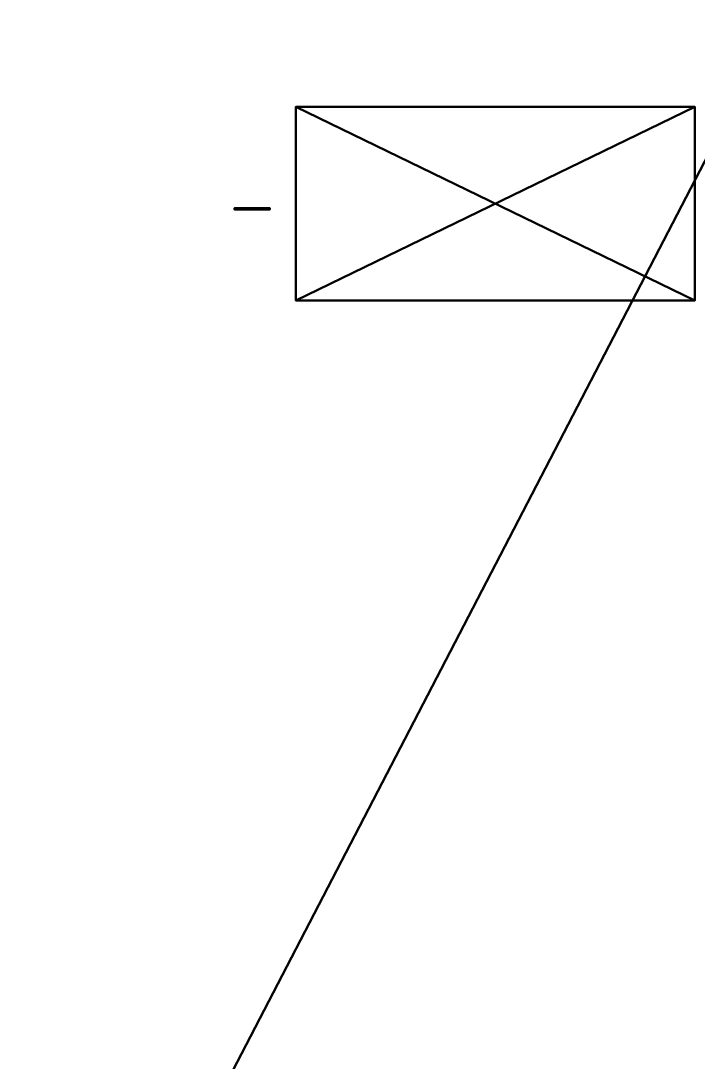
# Model space of a CAD drawing. Extents: x -4.3 to 2.7, y -5.9 to 5.2.
# Drawn here: x 0.962 to 1.916, y 2.441 to 3.908 of the extents above; entities that cross this region are included whole.
import ezdxf

# ---------------------------------------------------------------- set-up
doc = ezdxf.new("R2010")
doc.units = 0
doc.header["$LTSCALE"] = 0.0254
doc.layers.get('0').update_dxf_attribs({"linetype": 'CONTINUOUS'})
doc.layers.get('DEFPOINTS').update_dxf_attribs({"linetype": 'CONTINUOUS'})
doc.layers.add('ROOM', color=252, linetype='CONTINUOUS')
doc.layers.add('STEREO__FOH_', color=134, linetype='CONTINUOUS')
doc.styles.add('TAHOMA', font='')
doc.styles.get('TAHOMA').set_extended_font_data('Tahoma')
doc.dimstyles.new('DIMSTYLE1', dxfattribs={"dimtxt": 0.211521, "dimasz": 0.0127, "dimexe": 0.0127, "dimexo": 0.0127, "dimgap": 0.00254, "dimtad": 0, "dimtih": 1, "dimtoh": 1, "dimdec": 3, "dimzin": 0, "dimtxsty": 'TAHOMA', "dimblk": 'ARCHTICK', "dimcen": 0.09, "dimazin": 3, "dimtfac": 1, "dimtdec": 4, "dimtofl": 0, "dimtmove": 0, "dimatfit": 3, "dimtolj": 1, "dimtzin": 0})

# ---------------------------------------------------------------- blocks, each defined once
blk = doc.blocks.new('GROUPE59_1')
at = {"color": 0}
for p, q in [((0, 0), (0, 0.0554)), ((0, 0, 0.002), (0, 0.0554, 0.002)), ((0, 0), (0, 0.0554)), ((0, 0, 0.002), (0, 0.0554, 0.002)), ((0, 0.0554), (0, 0.0554, 0.002)), ((0, 0.0554), (0, 0.0554, 0.002)), ((0.0112, 0.046), (0.0112, 0.0319)), ((0.0112, 0.046, 0.002), (0.0112, 0.0319, 0.002)), ((0.0112, 0.046), (0.0112, 0.046, 0.002)), ((0.0112, 0.046), (0.0112, 0.0319)), ((0.0112, 0.046), (0.0112, 0.046, 0.002)), ((0.0112, 0.046, 0.002), (0.0112, 0.0319, 0.002)), ((0.0199, 0.046), (0.0199, 0.046, 0.002)), ((0.0199, 0.046), (0.0199, 0.046, 0.002)), ((0.0235, 0.0554), (0.0235, 0.0554, 0.002)), ((0.0235, 0.0554), (0.0235, 0.0554, 0.002)), ((0.0281, 0.0458), (0.0281, 0.0458, 0.002)), ((0.0281, 0.0458), (0.0281, 0.0458, 0.002)), ((0.0305, 0.045), (0.0305, 0.045, 0.002)), ((0.0305, 0.045), (0.0305, 0.045, 0.002)), ((0.0312, 0.055), (0.0312, 0.055, 0.002)), ((0.0312, 0.055), (0.0312, 0.055, 0.002)), ((0.0364, 0.0539), (0.0364, 0.0539, 0.002)), ((0.0364, 0.0539), (0.0364, 0.0539, 0.002)), ((0.04, 0.0518), (0.04, 0.0518, 0.002)), ((0.04, 0.0518), (0.04, 0.0518, 0.002)), ((0.0429, 0.0486), (0.0429, 0.0486, 0.002)), ((0.0429, 0.0486), (0.0429, 0.0486, 0.002)), ((0.0447, 0.0445), (0.0447, 0.0445, 0.002)), ((0.0447, 0.0445), (0.0447, 0.0445, 0.002)), ((0.0112, 0.0319), (0.0112, 0.0319, 0.002)), ((0.0112, 0.0319), (0.0112, 0.0319, 0.002)), ((0.0194, 0.0319), (0.0194, 0.0319, 0.002)), ((0.0194, 0.0319), (0.0194, 0.0319, 0.002)), ((0.026, 0.0321), (0.026, 0.0321, 0.002)), ((0.026, 0.0321), (0.026, 0.0321, 0.002)), ((0.0295, 0.0326), (0.0295, 0.0326, 0.002)), ((0.0295, 0.0326), (0.0295, 0.0326, 0.002)), ((0.0313, 0.0335), (0.0313, 0.0335, 0.002)), ((0.0313, 0.0335), (0.0313, 0.0335, 0.002)), ((0.0323, 0.0436), (0.0323, 0.0436, 0.002)), ((0.0323, 0.0436), (0.0323, 0.0436, 0.002)), ((0.0326, 0.035), (0.0326, 0.035, 0.002)), ((0.0326, 0.035), (0.0326, 0.035, 0.002)), ((0.0334, 0.0416), (0.0334, 0.0416, 0.002)), ((0.0334, 0.0416), (0.0334, 0.0416, 0.002)), ((0.0335, 0.0368), (0.0335, 0.0368, 0.002)), ((0.0335, 0.0368), (0.0335, 0.0368, 0.002)), ((0.0338, 0.0391), (0.0338, 0.0391, 0.002)), ((0.0338, 0.0391), (0.0338, 0.0391, 0.002)), ((0.0416, 0.0295), (0.0416, 0.0295, 0.002)), ((0.0416, 0.0295), (0.0416, 0.0295, 0.002)), ((0.0432, 0.0317), (0.0432, 0.0317, 0.002)), ((0.0432, 0.0317), (0.0432, 0.0317, 0.002)), ((0.0444, 0.0341), (0.0444, 0.0341, 0.002)), ((0.0444, 0.0341), (0.0444, 0.0341, 0.002)), ((0.0453, 0.0398), (0.0453, 0.0398, 0.002)), ((0.0453, 0.0398), (0.0453, 0.0398, 0.002)), ((0.0112, 0.0231), (0.0112, 0)), ((0.0112, 0.0231, 0.002), (0.0112, 0, 0.002)), ((0.0112, 0.0231), (0.0112, 0.0231, 0.002)), ((0.0112, 0.0231), (0.0112, 0)), ((0.0112, 0.0231), (0.0112, 0.0231, 0.002)), ((0.0112, 0.0231, 0.002), (0.0112, 0, 0.002)), ((0.0134, 0.0231), (0.0134, 0.0231, 0.002)), ((0.0134, 0.0231), (0.0134, 0.0231, 0.002)), ((0.0191, 0.0225), (0.0191, 0.0225, 0.002)), ((0.0191, 0.0225), (0.0191, 0.0225, 0.002)), ((0.0224, 0.0202), (0.0224, 0.0202, 0.002)), ((0.0224, 0.0202), (0.0224, 0.0202, 0.002)), ((0.0307, 0.0244), (0.0307, 0.0244, 0.002)), ((0.0307, 0.0244), (0.0307, 0.0244, 0.002)), ((0.034, 0.0222), (0.034, 0.0222, 0.002)), ((0.034, 0.0222), (0.034, 0.0222, 0.002)), ((0.0366, 0.0198), (0.0366, 0.0198, 0.002)), ((0.0366, 0.0198), (0.0366, 0.0198, 0.002)), ((0.037, 0.0262), (0.037, 0.0262, 0.002)), ((0.037, 0.0262), (0.037, 0.0262, 0.002)), ((0.0395, 0.0277), (0.0395, 0.0277, 0.002)), ((0.0395, 0.0277), (0.0395, 0.0277, 0.002)), ((0.0112, 0), (0, 0)), ((0.0112, 0, 0.002), (0, 0, 0.002)), ((0, 0), (0, 0, 0.002)), ((0.0112, 0), (0, 0)), ((0.0112, 0, 0.002), (0, 0, 0.002)), ((0, 0), (0, 0, 0.002)), ((0.0112, 0), (0.0112, 0, 0.002)), ((0.0112, 0), (0.0112, 0, 0.002)), ((0.0283, 0.012), (0.0283, 0.012, 0.002)), ((0.0283, 0.012), (0.0283, 0.012, 0.002)), ((0.0498, 0), (0.0364, 0)), ((0.0498, 0, 0.002), (0.0364, 0, 0.002)), ((0.0498, 0), (0.0364, 0)), ((0.0498, 0, 0.002), (0.0364, 0, 0.002)), ((0.0364, 0), (0.0364, 0, 0.002)), ((0.0364, 0), (0.0364, 0, 0.002)), ((0.043, 0.0108), (0.043, 0.0108, 0.002)), ((0.043, 0.0108), (0.043, 0.0108, 0.002)), ((0.0498, 0), (0.0498, 0, 0.002)), ((0.0498, 0), (0.0498, 0, 0.002))]:
    blk.add_line(p, q, dxfattribs=at)
at = {"color": 28}
mesh = blk.add_polyface(dxfattribs=at)
corners = [(0, 0.0554), (0.0112, 0.046), (0, 0), (0.0235, 0.0554), (0.0199, 0.046), (0.0281, 0.0458), (0.0312, 0.055), (0.0305, 0.045), (0.0323, 0.0436), (0.0364, 0.0539), (0.0334, 0.0416), (0.0338, 0.0391), (0.0313, 0.0335), (0.0307, 0.0244), (0.0295, 0.0326), (0.037, 0.0262), (0.0326, 0.035), (0.0335, 0.0368), (0.04, 0.0518), (0.0395, 0.0277), (0.0416, 0.0295), (0.0429, 0.0486), (0.0432, 0.0317), (0.0447, 0.0445), (0.0444, 0.0341), (0.0453, 0.0398), (0.0194, 0.0319), (0.0112, 0.0231), (0.0112, 0.0319), (0.0134, 0.0231), (0.0191, 0.0225), (0.0224, 0.0202), (0.026, 0.0321), (0.0283, 0.012), (0.0364, 0), (0.034, 0.0222), (0.0366, 0.0198), (0.0498, 0), (0.043, 0.0108), (0.0112, 0)]
mesh.append_faces([[corners[k] for k in face] for face in [(24, 23, 25), (37, 36, 38)]], dxfattribs={"vtx0": -1, "color": 28})
mesh.append_faces([[corners[k] for k in face] for face in [(0, 1, 2), (1, 3, 4), (4, 3, 5), (5, 6, 7), (7, 6, 8), (8, 9, 10), (10, 9, 11), (12, 13, 14), (13, 12, 15), (15, 18, 19), (19, 18, 20), (20, 21, 22), (22, 23, 24), (26, 27, 28), (27, 26, 29), (29, 26, 30), (30, 26, 31), (31, 32, 33), (33, 13, 34), (34, 36, 37), (39, 28, 27)]], dxfattribs={"vtx0": -1, "vtx1": -1, "color": 28})
mesh.append_faces([[corners[k] for k in face] for face in [(15, 11, 9), (33, 14, 13)]], dxfattribs={"vtx0": -1, "vtx1": -1, "vtx2": -1, "color": 28})
mesh.append_faces([[corners[k] for k in face] for face in [(1, 0, 3), (5, 3, 6), (8, 6, 9), (15, 12, 16), (15, 16, 17), (15, 17, 11), (15, 9, 18), (20, 18, 21), (22, 21, 23), (31, 26, 32), (33, 32, 14), (34, 13, 35), (34, 35, 36), (1, 39, 2), (39, 1, 28)]], dxfattribs={"vtx0": -1, "vtx2": -1, "color": 28})
mesh = blk.add_polyface(dxfattribs=at)
corners = [(0.0134, 0.0231, 0.002), (0.0112, 0.0319, 0.002), (0.0112, 0.0231, 0.002), (0.0194, 0.0319, 0.002), (0.0191, 0.0225, 0.002), (0.0224, 0.0202, 0.002), (0.026, 0.0321, 0.002), (0.0283, 0.012, 0.002), (0.0295, 0.0326, 0.002), (0.0307, 0.0244, 0.002), (0.0364, 0, 0.002), (0.034, 0.0222, 0.002), (0.0366, 0.0198, 0.002), (0.0498, 0, 0.002), (0.043, 0.0108, 0.002), (0.0313, 0.0335, 0.002), (0.037, 0.0262, 0.002), (0.0326, 0.035, 0.002), (0.0335, 0.0368, 0.002), (0.0338, 0.0391, 0.002), (0.0364, 0.0539, 0.002), (0.04, 0.0518, 0.002), (0.0395, 0.0277, 0.002), (0.0416, 0.0295, 0.002), (0.0429, 0.0486, 0.002), (0.0432, 0.0317, 0.002), (0.0447, 0.0445, 0.002), (0.0444, 0.0341, 0.002), (0.0453, 0.0398, 0.002), (0.0112, 0, 0.002), (0, 0.0554, 0.002), (0, 0, 0.002), (0.0112, 0.046, 0.002), (0.0235, 0.0554, 0.002), (0.0199, 0.046, 0.002), (0.0281, 0.0458, 0.002), (0.0312, 0.055, 0.002), (0.0305, 0.045, 0.002), (0.0323, 0.0436, 0.002), (0.0334, 0.0416, 0.002)]
mesh.append_faces([[corners[k] for k in face] for face in [(12, 13, 14), (26, 27, 28), (29, 30, 31)]], dxfattribs={"vtx0": -1, "color": 28})
mesh.append_faces([[corners[k] for k in face] for face in [(0, 1, 2), (1, 0, 3), (3, 5, 6), (6, 7, 8), (9, 10, 11), (11, 10, 12), (15, 16, 17), (17, 16, 18), (18, 16, 19), (20, 16, 21), (21, 23, 24), (24, 25, 26), (30, 32, 33), (32, 2, 1), (33, 35, 36), (36, 38, 20)]], dxfattribs={"vtx0": -1, "vtx1": -1, "color": 28})
mesh.append_faces([[corners[k] for k in face] for face in [(8, 7, 9), (19, 16, 20), (30, 29, 32)]], dxfattribs={"vtx0": -1, "vtx1": -1, "vtx2": -1, "color": 28})
mesh.append_faces([[corners[k] for k in face] for face in [(3, 0, 4), (3, 4, 5), (6, 5, 7), (9, 7, 10), (12, 10, 13), (9, 15, 8), (15, 9, 16), (21, 16, 22), (21, 22, 23), (24, 23, 25), (26, 25, 27), (32, 29, 2), (33, 32, 34), (33, 34, 35), (36, 35, 37), (36, 37, 38), (20, 38, 39), (20, 39, 19)]], dxfattribs={"vtx0": -1, "vtx2": -1, "color": 28})
mesh = blk.add_polyface(dxfattribs=at)
corners = [(0, 0.0554, 0.002), (0, 0), (0, 0, 0.002), (0, 0.0554)]
mesh.append_faces([[corners[k] for k in face] for face in [(0, 1, 2), (1, 0, 3)]], dxfattribs={"vtx0": -1, "color": 28})
mesh = blk.add_polyface(dxfattribs=at)
corners = [(0, 0.0554, 0.002), (0.0235, 0.0554), (0, 0.0554), (0.0235, 0.0554, 0.002)]
mesh.append_faces([[corners[k] for k in face] for face in [(0, 1, 2), (1, 0, 3)]], dxfattribs={"vtx0": -1, "color": 28})
mesh = blk.add_polyface(dxfattribs=at)
corners = [(0.0199, 0.046, 0.002), (0.0112, 0.046), (0.0199, 0.046), (0.0112, 0.046, 0.002)]
mesh.append_faces([[corners[k] for k in face] for face in [(0, 1, 2), (1, 0, 3)]], dxfattribs={"vtx0": -1, "color": 28})
mesh = blk.add_polyface(dxfattribs=at)
corners = [(0.0112, 0.046), (0.0112, 0.0319, 0.002), (0.0112, 0.0319), (0.0112, 0.046, 0.002)]
mesh.append_faces([[corners[k] for k in face] for face in [(0, 1, 2), (1, 0, 3)]], dxfattribs={"vtx0": -1, "color": 28})
mesh = blk.add_polyface(dxfattribs=at)
corners = [(0.0281, 0.0458, 0.002), (0.0199, 0.046), (0.0281, 0.0458), (0.0199, 0.046, 0.002)]
mesh.append_faces([[corners[k] for k in face] for face in [(0, 1, 2), (1, 0, 3)]], dxfattribs={"vtx0": -1, "color": 28})
mesh = blk.add_polyface(dxfattribs=at)
corners = [(0.0235, 0.0554, 0.002), (0.0312, 0.055), (0.0235, 0.0554), (0.0312, 0.055, 0.002)]
mesh.append_faces([[corners[k] for k in face] for face in [(0, 1, 2), (1, 0, 3)]], dxfattribs={"vtx0": -1, "color": 28})
mesh = blk.add_polyface(dxfattribs=at)
corners = [(0.0305, 0.045, 0.002), (0.0281, 0.0458), (0.0305, 0.045), (0.0281, 0.0458, 0.002)]
mesh.append_faces([[corners[k] for k in face] for face in [(0, 1, 2), (1, 0, 3)]], dxfattribs={"vtx0": -1, "color": 28})
mesh = blk.add_polyface(dxfattribs=at)
corners = [(0.0323, 0.0436, 0.002), (0.0305, 0.045), (0.0323, 0.0436), (0.0305, 0.045, 0.002)]
mesh.append_faces([[corners[k] for k in face] for face in [(0, 1, 2), (1, 0, 3)]], dxfattribs={"vtx0": -1, "color": 28})
mesh = blk.add_polyface(dxfattribs=at)
corners = [(0.0312, 0.055, 0.002), (0.0364, 0.0539), (0.0312, 0.055), (0.0364, 0.0539, 0.002)]
mesh.append_faces([[corners[k] for k in face] for face in [(0, 1, 2), (1, 0, 3)]], dxfattribs={"vtx0": -1, "color": 28})
mesh = blk.add_polyface(dxfattribs=at)
corners = [(0.0364, 0.0539, 0.002), (0.04, 0.0518), (0.0364, 0.0539), (0.04, 0.0518, 0.002)]
mesh.append_faces([[corners[k] for k in face] for face in [(0, 1, 2), (1, 0, 3)]], dxfattribs={"vtx0": -1, "color": 28})
mesh = blk.add_polyface(dxfattribs=at)
corners = [(0.04, 0.0518), (0.0429, 0.0486, 0.002), (0.0429, 0.0486), (0.04, 0.0518, 0.002)]
mesh.append_faces([[corners[k] for k in face] for face in [(0, 1, 2), (1, 0, 3)]], dxfattribs={"vtx0": -1, "color": 28})
mesh = blk.add_polyface(dxfattribs=at)
corners = [(0.0429, 0.0486), (0.0447, 0.0445, 0.002), (0.0447, 0.0445), (0.0429, 0.0486, 0.002)]
mesh.append_faces([[corners[k] for k in face] for face in [(0, 1, 2), (1, 0, 3)]], dxfattribs={"vtx0": -1, "color": 28})
mesh = blk.add_polyface(dxfattribs=at)
corners = [(0.0447, 0.0445), (0.0453, 0.0398, 0.002), (0.0453, 0.0398), (0.0447, 0.0445, 0.002)]
mesh.append_faces([[corners[k] for k in face] for face in [(0, 1, 2), (1, 0, 3)]], dxfattribs={"vtx0": -1, "color": 28})
mesh = blk.add_polyface(dxfattribs=at)
corners = [(0.0112, 0.0319, 0.002), (0.0194, 0.0319), (0.0112, 0.0319), (0.0194, 0.0319, 0.002)]
mesh.append_faces([[corners[k] for k in face] for face in [(0, 1, 2), (1, 0, 3)]], dxfattribs={"vtx0": -1, "color": 28})
mesh = blk.add_polyface(dxfattribs=at)
corners = [(0.0194, 0.0319, 0.002), (0.026, 0.0321), (0.0194, 0.0319), (0.026, 0.0321, 0.002)]
mesh.append_faces([[corners[k] for k in face] for face in [(0, 1, 2), (1, 0, 3)]], dxfattribs={"vtx0": -1, "color": 28})
mesh = blk.add_polyface(dxfattribs=at)
corners = [(0.026, 0.0321, 0.002), (0.0295, 0.0326), (0.026, 0.0321), (0.0295, 0.0326, 0.002)]
mesh.append_faces([[corners[k] for k in face] for face in [(0, 1, 2), (1, 0, 3)]], dxfattribs={"vtx0": -1, "color": 28})
mesh = blk.add_polyface(dxfattribs=at)
corners = [(0.0295, 0.0326, 0.002), (0.0313, 0.0335), (0.0295, 0.0326), (0.0313, 0.0335, 0.002)]
mesh.append_faces([[corners[k] for k in face] for face in [(0, 1, 2), (1, 0, 3)]], dxfattribs={"vtx0": -1, "color": 28})
mesh = blk.add_polyface(dxfattribs=at)
corners = [(0.0326, 0.035, 0.002), (0.0313, 0.0335), (0.0313, 0.0335, 0.002), (0.0326, 0.035)]
mesh.append_faces([[corners[k] for k in face] for face in [(0, 1, 2), (1, 0, 3)]], dxfattribs={"vtx0": -1, "color": 28})
mesh = blk.add_polyface(dxfattribs=at)
corners = [(0.0323, 0.0436, 0.002), (0.0334, 0.0416), (0.0334, 0.0416, 0.002), (0.0323, 0.0436)]
mesh.append_faces([[corners[k] for k in face] for face in [(0, 1, 2), (1, 0, 3)]], dxfattribs={"vtx0": -1, "color": 28})
mesh = blk.add_polyface(dxfattribs=at)
corners = [(0.0335, 0.0368, 0.002), (0.0326, 0.035), (0.0326, 0.035, 0.002), (0.0335, 0.0368)]
mesh.append_faces([[corners[k] for k in face] for face in [(0, 1, 2), (1, 0, 3)]], dxfattribs={"vtx0": -1, "color": 28})
mesh = blk.add_polyface(dxfattribs=at)
corners = [(0.0334, 0.0416, 0.002), (0.0338, 0.0391), (0.0338, 0.0391, 0.002), (0.0334, 0.0416)]
mesh.append_faces([[corners[k] for k in face] for face in [(0, 1, 2), (1, 0, 3)]], dxfattribs={"vtx0": -1, "color": 28})
mesh = blk.add_polyface(dxfattribs=at)
corners = [(0.0338, 0.0391, 0.002), (0.0335, 0.0368), (0.0335, 0.0368, 0.002), (0.0338, 0.0391)]
mesh.append_faces([[corners[k] for k in face] for face in [(0, 1, 2), (1, 0, 3)]], dxfattribs={"vtx0": -1, "color": 28})
mesh = blk.add_polyface(dxfattribs=at)
corners = [(0.0416, 0.0295, 0.002), (0.0395, 0.0277), (0.0416, 0.0295), (0.0395, 0.0277, 0.002)]
mesh.append_faces([[corners[k] for k in face] for face in [(0, 1, 2), (1, 0, 3)]], dxfattribs={"vtx0": -1, "color": 28})
mesh = blk.add_polyface(dxfattribs=at)
corners = [(0.0432, 0.0317), (0.0416, 0.0295, 0.002), (0.0416, 0.0295), (0.0432, 0.0317, 0.002)]
mesh.append_faces([[corners[k] for k in face] for face in [(0, 1, 2), (1, 0, 3)]], dxfattribs={"vtx0": -1, "color": 28})
mesh = blk.add_polyface(dxfattribs=at)
corners = [(0.0444, 0.0341), (0.0432, 0.0317, 0.002), (0.0432, 0.0317), (0.0444, 0.0341, 0.002)]
mesh.append_faces([[corners[k] for k in face] for face in [(0, 1, 2), (1, 0, 3)]], dxfattribs={"vtx0": -1, "color": 28})
mesh = blk.add_polyface(dxfattribs=at)
corners = [(0.0453, 0.0398), (0.0444, 0.0341, 0.002), (0.0444, 0.0341), (0.0453, 0.0398, 0.002)]
mesh.append_faces([[corners[k] for k in face] for face in [(0, 1, 2), (1, 0, 3)]], dxfattribs={"vtx0": -1, "color": 28})
mesh = blk.add_polyface(dxfattribs=at)
corners = [(0.0134, 0.0231, 0.002), (0.0112, 0.0231), (0.0134, 0.0231), (0.0112, 0.0231, 0.002)]
mesh.append_faces([[corners[k] for k in face] for face in [(0, 1, 2), (1, 0, 3)]], dxfattribs={"vtx0": -1, "color": 28})
mesh = blk.add_polyface(dxfattribs=at)
corners = [(0.0112, 0.0231), (0.0112, 0, 0.002), (0.0112, 0), (0.0112, 0.0231, 0.002)]
mesh.append_faces([[corners[k] for k in face] for face in [(0, 1, 2), (1, 0, 3)]], dxfattribs={"vtx0": -1, "color": 28})
mesh = blk.add_polyface(dxfattribs=at)
corners = [(0.0191, 0.0225, 0.002), (0.0134, 0.0231), (0.0191, 0.0225), (0.0134, 0.0231, 0.002)]
mesh.append_faces([[corners[k] for k in face] for face in [(0, 1, 2), (1, 0, 3)]], dxfattribs={"vtx0": -1, "color": 28})
mesh = blk.add_polyface(dxfattribs=at)
corners = [(0.0224, 0.0202, 0.002), (0.0191, 0.0225), (0.0224, 0.0202), (0.0191, 0.0225, 0.002)]
mesh.append_faces([[corners[k] for k in face] for face in [(0, 1, 2), (1, 0, 3)]], dxfattribs={"vtx0": -1, "color": 28})
mesh = blk.add_polyface(dxfattribs=at)
corners = [(0.0224, 0.0202, 0.002), (0.0283, 0.012), (0.0283, 0.012, 0.002), (0.0224, 0.0202)]
mesh.append_faces([[corners[k] for k in face] for face in [(0, 1, 2), (1, 0, 3)]], dxfattribs={"vtx0": -1, "color": 28})
mesh = blk.add_polyface(dxfattribs=at)
corners = [(0.037, 0.0262, 0.002), (0.0307, 0.0244), (0.037, 0.0262), (0.0307, 0.0244, 0.002)]
mesh.append_faces([[corners[k] for k in face] for face in [(0, 1, 2), (1, 0, 3)]], dxfattribs={"vtx0": -1, "color": 28})
mesh = blk.add_polyface(dxfattribs=at)
corners = [(0.0307, 0.0244, 0.002), (0.034, 0.0222), (0.0307, 0.0244), (0.034, 0.0222, 0.002)]
mesh.append_faces([[corners[k] for k in face] for face in [(0, 1, 2), (1, 0, 3)]], dxfattribs={"vtx0": -1, "color": 28})
mesh = blk.add_polyface(dxfattribs=at)
corners = [(0.034, 0.0222, 0.002), (0.0366, 0.0198), (0.034, 0.0222), (0.0366, 0.0198, 0.002)]
mesh.append_faces([[corners[k] for k in face] for face in [(0, 1, 2), (1, 0, 3)]], dxfattribs={"vtx0": -1, "color": 28})
mesh = blk.add_polyface(dxfattribs=at)
corners = [(0.0366, 0.0198), (0.043, 0.0108, 0.002), (0.043, 0.0108), (0.0366, 0.0198, 0.002)]
mesh.append_faces([[corners[k] for k in face] for face in [(0, 1, 2), (1, 0, 3)]], dxfattribs={"vtx0": -1, "color": 28})
mesh = blk.add_polyface(dxfattribs=at)
corners = [(0.0395, 0.0277, 0.002), (0.037, 0.0262), (0.0395, 0.0277), (0.037, 0.0262, 0.002)]
mesh.append_faces([[corners[k] for k in face] for face in [(0, 1, 2), (1, 0, 3)]], dxfattribs={"vtx0": -1, "color": 28})
mesh = blk.add_polyface(dxfattribs=at)
corners = [(0.0112, 0, 0.002), (0, 0), (0.0112, 0), (0, 0, 0.002)]
mesh.append_faces([[corners[k] for k in face] for face in [(0, 1, 2), (1, 0, 3)]], dxfattribs={"vtx0": -1, "color": 28})
mesh = blk.add_polyface(dxfattribs=at)
corners = [(0.0283, 0.012, 0.002), (0.0364, 0), (0.0364, 0, 0.002), (0.0283, 0.012)]
mesh.append_faces([[corners[k] for k in face] for face in [(0, 1, 2), (1, 0, 3)]], dxfattribs={"vtx0": -1, "color": 28})
mesh = blk.add_polyface(dxfattribs=at)
corners = [(0.0498, 0, 0.002), (0.0364, 0), (0.0498, 0), (0.0364, 0, 0.002)]
mesh.append_faces([[corners[k] for k in face] for face in [(0, 1, 2), (1, 0, 3)]], dxfattribs={"vtx0": -1, "color": 28})
mesh = blk.add_polyface(dxfattribs=at)
corners = [(0.043, 0.0108), (0.0498, 0, 0.002), (0.0498, 0), (0.043, 0.0108, 0.002)]
mesh.append_faces([[corners[k] for k in face] for face in [(0, 1, 2), (1, 0, 3)]], dxfattribs={"vtx0": -1, "color": 28})
blk = doc.blocks.new('_ARCHTICK')
at = {"color": 0, "linetype": 'BYBLOCK', "const_width": 0.15}
blk.add_lwpolyline([(-0.5, -0.5), (0.5, 0.5)], dxfattribs=at)
blk = doc.blocks.new('*D114')
at = {"color": 0}
for p, q in [((2.6873, 5.2), (-3.6898, 5.2)), ((-3.6771, 5.2), (-3.6771, 0.1083)), ((-3.6771, -5.2), (-3.6771, -0.1083)), ((2.6873, -5.2), (-3.6898, -5.2))]:
    blk.add_line(p, q, dxfattribs=at)
at = {"layer": 'DEFPOINTS', "color": 0}
for p in [(-3.6771, 5.2), (2.7, 5.2), (2.7, -5.2)]:
    blk.add_point(p, dxfattribs=at)
at = {"color": 0, "xscale": 0.0127, "yscale": 0.0127, "zscale": 0.0127}
for p, rotation in [((-3.6771, 5.2), 90), ((-3.6771, -5.2), 270)]:
    blk.add_blockref('_ARCHTICK', p, dxfattribs=dict(at, rotation=rotation))
at = {"color": 0, "insert": (-3.6771, 0), "char_height": 0.211521, "attachment_point": 5, "style": 'TAHOMA'}
blk.add_mtext('\\A1;10.400m', dxfattribs=at)

msp = doc.modelspace()

# ---------------------------------------------------------------- linework, layer by layer
at = {"layer": 'STEREO__FOH_', "color": 240}
for p, q in [((1.9125, 3.7865, 2.3), (1.35, 3.7865, 2.3)), ((1.35, 3.7865, 2.3), (1.35, 3.5135, 2.3)), ((1.35, 3.7865, 1.955), (1.35, 3.5135, 1.955)), ((1.9125, 3.7865, 1.955), (1.35, 3.7865, 1.955)), ((1.35, 3.7865, 2.3), (1.35, 3.5135, 2.3)), ((1.35, 3.7865, 2.3), (1.35, 3.7865, 1.955)), ((1.35, 3.7865, 1.955), (1.35, 3.5135, 1.955)), ((1.9125, 3.7865, 2.3), (1.35, 3.7865, 2.3)), ((1.9125, 3.7865, 1.955), (1.35, 3.7865, 1.955)), ((1.35, 3.7865, 2.3), (1.35, 3.7865, 1.955)), ((1.9125, 3.5135, 2.3), (1.9125, 3.7865, 2.3)), ((1.9125, 3.5135, 1.955), (1.9125, 3.7865, 1.955)), ((1.9125, 3.7865, 2.3), (1.9125, 3.7865, 1.955)), ((1.9125, 3.5135, 2.3), (1.9125, 3.7865, 2.3)), ((1.9125, 3.5135, 1.955), (1.9125, 3.7865, 1.955)), ((1.9125, 3.7865, 2.3), (1.9125, 3.7865, 1.955)), ((1.35, 3.5135, 2.3), (1.9125, 3.5135, 2.3)), ((1.35, 3.5135, 1.955), (1.9125, 3.5135, 1.955)), ((1.35, 3.5135, 2.3), (1.9125, 3.5135, 2.3)), ((1.35, 3.5135, 2.3), (1.35, 3.5135, 1.955)), ((1.35, 3.5135, 1.955), (1.9125, 3.5135, 1.955)), ((1.35, 3.5135, 2.3), (1.35, 3.5135, 1.955)), ((1.9125, 3.5135, 2.3), (1.9125, 3.5135, 1.955)), ((1.9125, 3.5135, 2.3), (1.9125, 3.5135, 1.955))]:
    msp.add_line(p, q, dxfattribs=at)

# ---------------------------------------------------------------- block references
at = {"layer": 'STEREO__FOH_', "color": 0, "extrusion": (0, -1, -3.82857e-16)}
msp.add_blockref('GROUPE59_1', (1.2636, 2.2984, -3.6435), dxfattribs=at)

# ---------------------------------------------------------------- dimensions: what is measured, and where the dimension line sits
at = {"color": 250}
dim = msp.add_linear_dim(base=(-3.6771, 5.2), p1=(2.7, -5.2), p2=(2.7, 5.2), angle=90, dimstyle='DIMSTYLE1', override={"dimtih": 1, "dimpost": 'm'}, dxfattribs=at)
dim.commit()
dim.dimension.update_dxf_attribs({"geometry": '*D114', "text_midpoint": (-3.6771, 0)})

# ---------------------------------------------------------------- meshes
at = {"layer": 'ROOM', "color": 254}
mesh = msp.add_polyface(dxfattribs=at)
corners = [(2.7, 5.2), (-2.7, -5.2), (-2.7, 5.2), (2.7, -5.2)]
mesh.append_faces([[corners[k] for k in face] for face in [(0, 1, 2), (1, 0, 3)]], dxfattribs={"vtx0": -1, "color": 254})
at = {"layer": 'STEREO__FOH_', "color": 240}
mesh = msp.add_polyface(dxfattribs=at)
corners = [(1.9125, 3.5135, 2.3), (1.35, 3.7865, 2.3), (1.35, 3.5135, 2.3), (1.9125, 3.7865, 2.3)]
mesh.append_faces([[corners[k] for k in face] for face in [(0, 1, 2), (1, 0, 3)]], dxfattribs={"vtx0": -1, "color": 240})
mesh = msp.add_polyface(dxfattribs=at)
corners = [(1.9125, 3.7865, 1.955), (1.35, 3.5135, 1.955), (1.35, 3.7865, 1.955), (1.9125, 3.5135, 1.955)]
mesh.append_faces([[corners[k] for k in face] for face in [(0, 1, 2), (1, 0, 3)]], dxfattribs={"vtx0": -1, "color": 240})
mesh = msp.add_polyface(dxfattribs=at)
corners = [(1.35, 3.7865, 2.3), (1.35, 3.5135, 1.955), (1.35, 3.5135, 2.3), (1.35, 3.7865, 1.955)]
mesh.append_faces([[corners[k] for k in face] for face in [(0, 1, 2), (1, 0, 3)]], dxfattribs={"vtx0": -1, "color": 240})
mesh = msp.add_polyface(dxfattribs=at)
corners = [(1.35, 3.7865, 2.3), (1.9125, 3.7865, 1.955), (1.35, 3.7865, 1.955), (1.9125, 3.7865, 2.3)]
mesh.append_faces([[corners[k] for k in face] for face in [(0, 1, 2), (1, 0, 3)]], dxfattribs={"vtx0": -1, "color": 240})
mesh = msp.add_polyface(dxfattribs=at)
corners = [(1.9125, 3.7865, 1.955), (1.9125, 3.5135, 2.3), (1.9125, 3.5135, 1.955), (1.9125, 3.7865, 2.3)]
mesh.append_faces([[corners[k] for k in face] for face in [(0, 1, 2), (1, 0, 3)]], dxfattribs={"vtx0": -1, "color": 240})
mesh = msp.add_polyface(dxfattribs=at)
corners = [(1.9125, 3.5135, 2.3), (1.35, 3.5135, 1.955), (1.9125, 3.5135, 1.955), (1.35, 3.5135, 2.3)]
mesh.append_faces([[corners[k] for k in face] for face in [(0, 1, 2), (1, 0, 3)]], dxfattribs={"vtx0": -1, "color": 240})

doc.saveas('drawing.dxf')
